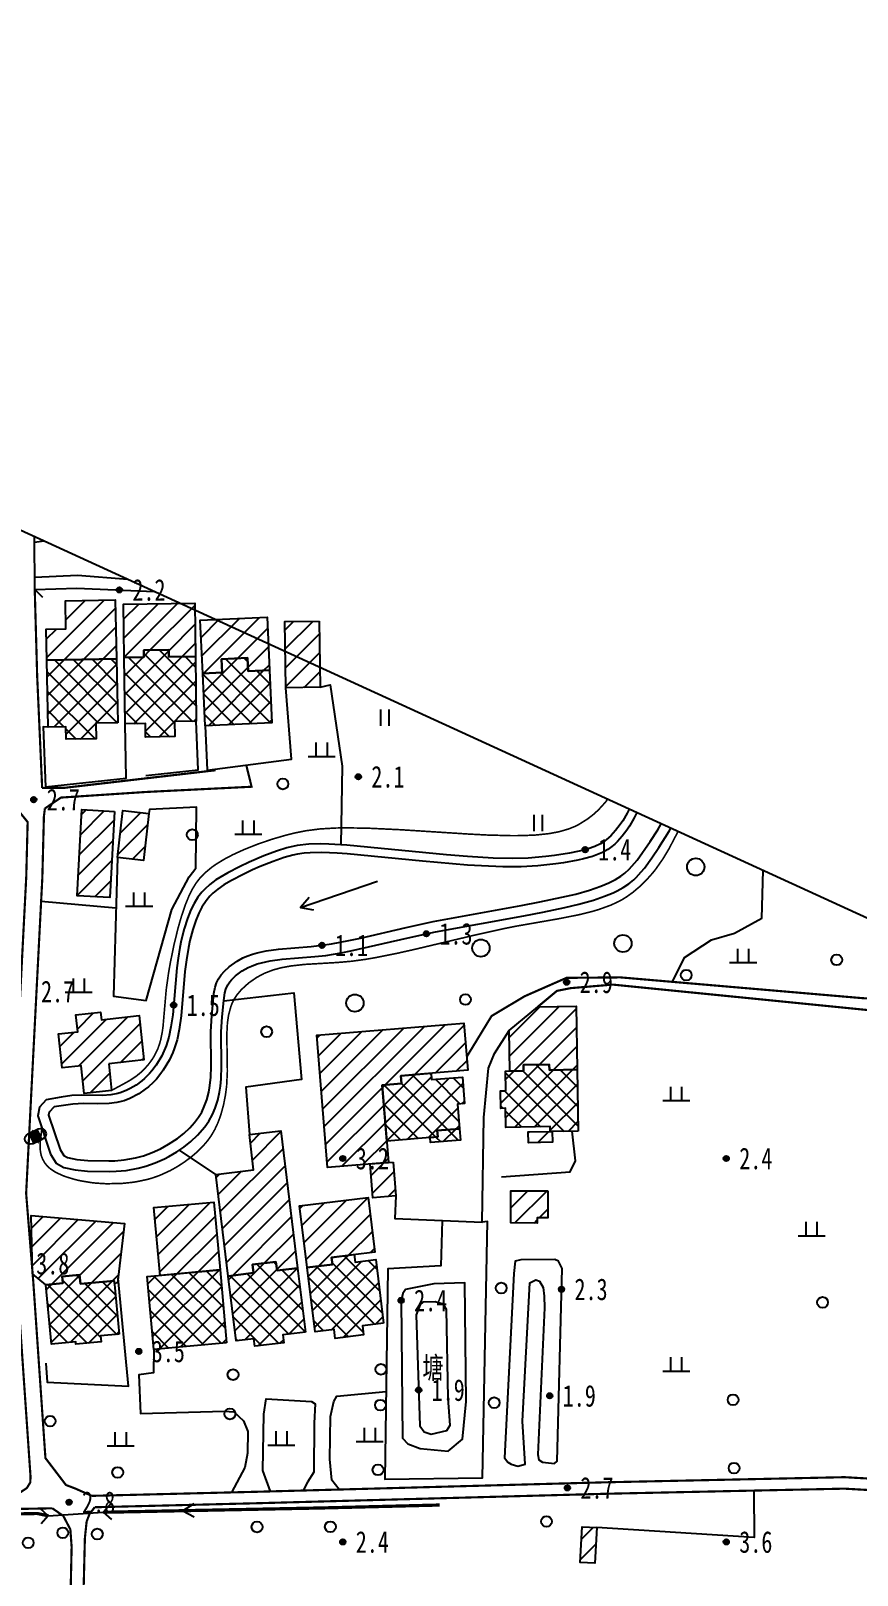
# Model space of a CAD drawing. Header units: metres. Extents: x 494039 to 619385, y 3351420 to 3402703.
# Drawn here: x 588581.6 to 588734.3, y 3393627.9 to 3393913.2 of the extents above; entities that cross this region are included whole.
import ezdxf
from ezdxf.enums import TextEntityAlignment as Align

# ---------------------------------------------------------------- set-up
doc = ezdxf.new("R2010")
doc.units = ezdxf.units.M
for name, pattern in [('2180', [0]), ('2450', [0]), ('8521', [0]), ('8522', [0]), ('9610', [0])]:
    doc.linetypes.add(name, pattern=pattern)
for name, color, linetype in [('210100', 130, 'Continuous'), ('220200', 130, 'Continuous'), ('220900', 130, '2180'), ('230102', 141, 'Continuous'), ('261301', 141, 'Continuous'), ('310300', 8, 'Continuous'), ('310500', 8, 'Continuous'), ('380202', 8, '2450'), ('420500', 8, 'Continuous'), ('450502', 8, 'Continuous'), ('510301', 8, 'Continuous'), ('510402', 8, 'Continuous'), ('720100', 8, 'Continuous'), ('760201', 8, '8521'), ('760202', 8, '8522'), ('810100', 8, '9610'), ('810302', 8, 'Continuous'), ('810501', 8, 'Continuous'), ('810502', 8, 'Continuous'), ('810600', 8, 'Continuous'), ('范围线', 8, 'Continuous')]:
    doc.layers.add(name, color=color, linetype=linetype)
doc.layers.add('710101', color=8, linetype='Continuous', lineweight=0)
pattern_1 = [(45, (0, 0), (-1.767766953, 1.767766953), []), (135, (0, 0), (-1.767766953, -1.767766953), [])]
pattern_2 = [(45, (0, 0), (-1.767766953, 1.767766953), [])]

# ---------------------------------------------------------------- blocks, each defined once
blk = doc.blocks.new('gc170')
at = {"linetype": 'Continuous'}
blk.add_circle((0, 0), 0.5, dxfattribs=at)
blk = doc.blocks.new('gu')
at = {"flags": 128}
for points in [[(3.75, 0), (-3.75, 0)], [(2.71, -0.6), (3.75, 0), (3.75, 0), (2.71, 0.6)]]:
    blk.add_lwpolyline(points, dxfattribs=at)
blk = doc.blocks.new('p_point')
for radius in [0.25, 0.2, 0.15, 0.1, 0.05]:
    blk.add_circle((0, 0), radius)
blk.add_point((0, 0))
blk = doc.blocks.new('vm')
at = {"linetype": 'Continuous'}
for p, q in [((1.25, 0), (-1.25, 0)), ((-0.5, 0), (-0.5, 1.3)), ((0.5, 1.3), (0.5, 0))]:
    blk.add_line(p, q, dxfattribs=at)
blk = doc.blocks.new('v1')
blk.add_circle((0, 0), 0.8)
blk = doc.blocks.new('ve')
at = {"color": 0, "linetype": 'Continuous'}
for p, q in [((-0.4, 1.5), (-0.4, 0)), ((0.4, 0), (0.4, 1.5))]:
    blk.add_line(p, q, dxfattribs=at)
blk = doc.blocks.new('1-3&1-4')
at = {"layer": '310300', "linetype": 'Continuous'}
h = blk.add_hatch(dxfattribs=at)
h.set_pattern_fill('ANSI31', color=8, scale=20, style=0)
h.set_pattern_definition(pattern_2)
h.paths.add_polyline_path([(588584.5432, 3393796.9553), (588584.4312, 3393802.6423), (588588.1007, 3393802.7145), (588587.9983, 3393807.9166), (588597.219, 3393808.0983), (588597.4335, 3393797.2092)])
h = blk.add_hatch(dxfattribs=at)
h.set_pattern_fill('ANSI31', color=8, scale=20, style=0)
h.set_pattern_definition(pattern_2)
h.paths.add_polyline_path([(588602.4883, 3393798.8069), (588602.5064, 3393797.4673), (588598.8499, 3393797.4179), (588598.7167, 3393807.2746), (588611.887, 3393807.4525), (588612.0199, 3393797.6164), (588607.1059, 3393797.55), (588607.0881, 3393798.8691)])
h = blk.add_hatch(dxfattribs=at)
h.set_pattern_fill('ANSI31', color=8, scale=20, style=0)
h.set_pattern_definition(pattern_2)
h.paths.add_polyline_path([(588616.8368, 3393797.1549), (588616.9523, 3393794.6399), (588613.3735, 3393794.4756), (588612.9205, 3393804.3382), (588625.2562, 3393804.9048), (588625.7082, 3393795.0638), (588621.7896, 3393794.8838), (588621.6751, 3393797.3771)])
h = blk.add_hatch(dxfattribs=at)
h.set_pattern_fill('ANSI31', color=8, scale=20, style=0)
h.set_pattern_definition(pattern_2)
h.paths.add_polyline_path([(588634.8665, 3393804.1692), (588635.0816, 3393791.9699), (588628.7522, 3393791.8583), (588628.537, 3393804.0576)])
h = blk.add_hatch(dxfattribs=at)
h.set_pattern_fill('ANSI31', color=8, scale=20, style=0)
h.set_pattern_definition(pattern_2)
h.paths.add_polyline_path([(588597.0919, 3393768.9899), (588596.2166, 3393753.065), (588590.1511, 3393753.3984), (588591.0265, 3393769.3233)])
h = blk.add_hatch(dxfattribs=at)
h.set_pattern_fill('ANSI31', color=8, scale=20, style=0)
h.set_pattern_definition(pattern_2)
h.paths.add_polyline_path([(588597.598, 3393760.5055), (588598.5903, 3393769.1342), (588603.4204, 3393768.5787), (588602.4281, 3393759.9501)])
h = blk.add_hatch(dxfattribs=at)
h.set_pattern_fill('ANSI31', color=8, scale=20, style=0)
h.set_pattern_definition(pattern_2)
h.paths.add_polyline_path([(588595.9977, 3393722.3728), (588596.5303, 3393717.4416), (588591.4855, 3393716.8967), (588590.9381, 3393721.9649), (588587.4201, 3393721.5849), (588586.7386, 3393727.8949), (588590.268, 3393728.2761), (588589.9287, 3393731.4174), (588594.4895, 3393731.91), (588594.6413, 3393730.5039), (588601.6147, 3393731.257), (588602.4984, 3393723.0749)])
h = blk.add_hatch(dxfattribs=at)
h.set_pattern_fill('ANSI31', color=8, scale=20, style=0)
h.set_pattern_definition(pattern_2)
h.paths.add_polyline_path([(588677.433, 3393721.1901), (588677.4148, 3393722.2588), (588672.6516, 3393722.1779), (588672.6706, 3393721.0569), (588670.0953, 3393721.0131), (588669.9682, 3393728.4953), (588675.2832, 3393732.888), (588682.3479, 3393733.008), (588682.5472, 3393721.277)])
h = blk.add_hatch(dxfattribs=at)
h.set_pattern_fill('ANSI31', color=8, scale=20, style=0)
h.set_pattern_definition(pattern_2)
h.paths.add_polyline_path([(588647.6959, 3393704.1292), (588636.4531, 3393703.2009), (588634.4357, 3393727.6335), (588661.6335, 3393729.8791), (588662.353, 3393721.1649), (588650.0076, 3393720.1455), (588650.1252, 3393718.7211), (588646.5157, 3393718.4231)])
h = blk.add_hatch(dxfattribs=at)
h.set_pattern_fill('ANSI31', color=8, scale=20, style=0)
h.set_pattern_definition(pattern_2)
h.paths.add_polyline_path([(588622.5742, 3393685.2553), (588622.7616, 3393683.7158), (588618.0696, 3393683.1446), (588615.7868, 3393701.8993), (588622.7815, 3393702.7508), (588621.9872, 3393709.2757), (588627.8051, 3393709.9839), (588630.8923, 3393684.6215), (588627.1027, 3393684.1602), (588626.9052, 3393685.7825)])
h = blk.add_hatch(dxfattribs=at)
h.set_pattern_fill('ANSI31', color=8, scale=20, style=0)
h.set_pattern_definition(pattern_2)
h.paths.add_polyline_path([(588677.9663, 3393709.8405), (588677.9999, 3393707.8614), (588673.5434, 3393707.7857), (588673.5098, 3393709.7648)])
h = blk.add_hatch(dxfattribs=at)
h.set_pattern_fill('ANSI31', color=8, scale=20, style=0)
h.set_pattern_definition(pattern_2)
h.paths.add_polyline_path([(588648.534, 3393704.1984), (588649.0508, 3393697.9401), (588644.8303, 3393697.5916), (588644.3136, 3393703.8499)])
h = blk.add_hatch(dxfattribs=at)
h.set_pattern_fill('ANSI31', color=8, scale=20, style=0)
h.set_pattern_definition(pattern_2)
h.paths.add_polyline_path([(588637.1756, 3393686.5813), (588637.3372, 3393685.2671), (588632.6746, 3393684.6938), (588631.2702, 3393696.1144), (588643.9404, 3393697.6725), (588645.1832, 3393687.566)])
h = blk.add_hatch(dxfattribs=at)
h.set_pattern_fill('ANSI31', color=8, scale=20, style=0)
h.set_pattern_definition(pattern_2)
h.paths.add_polyline_path([(588677.142, 3393698.8806), (588677.122, 3393693.8934), (588675.1838, 3393693.9012), (588675.1799, 3393692.9399), (588670.3035, 3393692.9596), (588670.3275, 3393698.908)])
h = blk.add_hatch(dxfattribs=at)
h.set_pattern_fill('ANSI31', color=8, scale=20, style=0)
h.set_pattern_definition(pattern_2)
h.paths.add_polyline_path([(588605.4918, 3393683.2463), (588604.3427, 3393695.7799), (588615.4173, 3393696.7952), (588616.5663, 3393684.2616)])
h = blk.add_hatch(dxfattribs=at)
h.set_pattern_fill('ANSI31', color=8, scale=20, style=0)
h.set_pattern_definition(pattern_2)
h.paths.add_polyline_path([(588584.4049, 3393681.5139), (588581.9348, 3393683.5346), (588581.6695, 3393694.3334), (588598.9229, 3393692.8381), (588597.6425, 3393681.8794), (588597.0448, 3393681.7616), (588596.9971, 3393682.2638), (588590.7671, 3393681.6724), (588590.6046, 3393683.385), (588587.3879, 3393683.0797), (588587.5086, 3393681.8085)])
h = blk.add_hatch(dxfattribs=at)
h.set_pattern_fill('ANSI31', color=8, scale=20, style=0)
h.set_pattern_definition(pattern_2)
h.paths.add_polyline_path([(588686.2041, 3393636.6573), (588685.8359, 3393630.068), (588683.1164, 3393630.22), (588683.4846, 3393636.8092)])
at = {"layer": '310500', "linetype": 'Continuous'}
h = blk.add_hatch(dxfattribs=at)
h.set_pattern_fill('ANSI37', color=8, scale=20, style=0)
h.set_pattern_definition(pattern_1)
h.paths.add_polyline_path([(588597.6664, 3393785.3845), (588593.6431, 3393785.3052), (588593.6998, 3393782.4254), (588588.1342, 3393782.3157), (588588.0884, 3393784.6418), (588584.7871, 3393784.5767), (588584.5432, 3393796.9553), (588597.4335, 3393797.2092)])
h = blk.add_hatch(dxfattribs=at)
h.set_pattern_fill('ANSI37', color=8, scale=20, style=0)
h.set_pattern_definition(pattern_1)
h.paths.add_polyline_path([(588602.5064, 3393797.4673), (588602.4883, 3393798.8069), (588607.0881, 3393798.8691), (588607.1059, 3393797.55), (588612.0199, 3393797.6164), (588612.1817, 3393785.6419), (588608.1818, 3393785.5879), (588608.2193, 3393782.8124), (588602.8285, 3393782.7396), (588602.7949, 3393785.2267), (588599.0153, 3393785.1756), (588598.8499, 3393797.4179)])
h = blk.add_hatch(dxfattribs=at)
h.set_pattern_fill('ANSI37', color=8, scale=20, style=0)
h.set_pattern_definition(pattern_1)
h.paths.add_polyline_path([(588613.8177, 3393784.8049), (588613.3735, 3393794.4756), (588616.9523, 3393794.6399), (588616.8368, 3393797.1549), (588621.6751, 3393797.3771), (588621.7896, 3393794.8838), (588625.7082, 3393795.0638), (588626.1534, 3393785.3715)])
h = blk.add_hatch(dxfattribs=at)
h.set_pattern_fill('ANSI37', color=8, scale=20, style=0)
h.set_pattern_definition(pattern_1)
h.paths.add_polyline_path([(588656.7049, 3393710.0172), (588656.8008, 3393708.856), (588647.3699, 3393708.0774), (588646.5157, 3393718.4231), (588650.1252, 3393718.7211), (588650.0076, 3393720.1455), (588655.5603, 3393720.604), (588655.6564, 3393719.4402), (588661.3537, 3393719.9106), (588661.7596, 3393714.9954), (588660.4238, 3393714.8852), (588660.7978, 3393710.3552)])
h = blk.add_hatch(dxfattribs=at)
h.set_pattern_fill('ANSI37', color=8, scale=20, style=0)
h.set_pattern_definition(pattern_1)
h.paths.add_polyline_path([(588682.7401, 3393709.9216), (588677.5771, 3393709.8339), (588677.5617, 3393710.7449), (588669.394, 3393710.6061), (588669.3339, 3393714.1443), (588668.4662, 3393714.1296), (588668.4115, 3393717.3459), (588669.3848, 3393717.3624), (588669.3229, 3393721), (588672.6706, 3393721.0569), (588672.6516, 3393722.1779), (588677.4148, 3393722.2588), (588677.433, 3393721.1901), (588682.5472, 3393721.277)])
h = blk.add_hatch(dxfattribs=at)
h.set_pattern_fill('ANSI37', color=8, scale=20, style=0)
h.set_pattern_definition(pattern_1)
h.paths.add_polyline_path([(588660.7978, 3393710.3552), (588660.9724, 3393708.2411), (588655.4716, 3393707.7869), (588655.3929, 3393708.7398), (588656.8008, 3393708.856), (588656.7049, 3393710.0172)])
h = blk.add_hatch(dxfattribs=at)
h.set_pattern_fill('ANSI37', color=8, scale=20, style=0)
h.set_pattern_definition(pattern_1)
h.paths.add_polyline_path([(588646.797, 3393674.4426), (588642.895, 3393673.9628), (588643.1026, 3393672.2741), (588637.8573, 3393671.6291), (588637.6569, 3393673.2585), (588634.134, 3393672.8253), (588632.6746, 3393684.6938), (588637.3372, 3393685.2671), (588637.1756, 3393686.5813), (588641.3815, 3393687.0985), (588641.5493, 3393685.734), (588645.351, 3393686.2015)])
h = blk.add_hatch(dxfattribs=at)
h.set_pattern_fill('ANSI37', color=8, scale=20, style=0)
h.set_pattern_definition(pattern_1)
h.paths.add_polyline_path([(588597.9338, 3393672.3959), (588594.4985, 3393672.0698), (588594.6027, 3393670.9718), (588589.9538, 3393670.5304), (588589.9084, 3393671.0079), (588585.4424, 3393670.5839), (588584.4049, 3393681.5139), (588587.5086, 3393681.8085), (588587.3879, 3393683.0797), (588590.6046, 3393683.385), (588590.7671, 3393681.6724), (588596.9971, 3393682.2638)])
h = blk.add_hatch(dxfattribs=at)
h.set_pattern_fill('ANSI37', color=8, scale=20, style=0)
h.set_pattern_definition(pattern_1)
h.paths.add_polyline_path([(588617.7977, 3393670.8303), (588604.3301, 3393669.5956), (588603.0987, 3393683.0269), (588616.5663, 3393684.2616)])
h = blk.add_hatch(dxfattribs=at)
h.set_pattern_fill('ANSI37', color=8, scale=20, style=0)
h.set_pattern_definition(pattern_1)
h.paths.add_polyline_path([(588632.3357, 3393672.7633), (588628.1712, 3393672.2564), (588628.3468, 3393670.8138), (588623.0163, 3393670.165), (588622.8475, 3393671.5519), (588619.5299, 3393671.1481), (588618.0696, 3393683.1446), (588622.7616, 3393683.7158), (588622.5742, 3393685.2553), (588626.9052, 3393685.7825), (588627.1027, 3393684.1602), (588630.8923, 3393684.6215)])
at = {"layer": '210100', "color": 141, "linetype": 'Continuous', "flags": 128}
for points, elevation in [([(588582.3072, 3393818.757), (588583.9879, 3393818.9725)], 1.2669), ([(588599.5178, 3393811.8602), (588590.2467, 3393812.5686), (588582.3297, 3393812.2382)], 1.2669), ([(588693.5857, 3393768.7793), (588693.1012, 3393767.7823), (588692.215, 3393766.2815), (588691.7309, 3393765.5568), (588690.8988, 3393764.4481), (588689.9902, 3393763.4229), (588689.5038, 3393762.9508), (588688.728, 3393762.3057), (588688.2221, 3393761.9547), (588687.23, 3393761.4024), (588685.4089, 3393760.6815), (588683.7209, 3393760.2074), (588682.6839, 3393759.972), (588680.0605, 3393759.4975), (588678.6289, 3393759.2939), (588675.2874, 3393758.9346), (588672.183, 3393758.7413), (588668.811, 3393758.7269), (588664.8895, 3393758.9095), (588662.274, 3393759.0922), (588653.9828, 3393759.8047), (588640.0609, 3393761.1692), (588638.2443, 3393761.2977), (588635.3517, 3393761.4045), (588633.2015, 3393761.354), (588632.1358, 3393761.2651), (588630.8711, 3393761.0826), (588630.0447, 3393760.9105), (588628.4074, 3393760.4646), (588626.3832, 3393759.7666), (588623.9792, 3393758.7902), (588622.5878, 3393758.1714), (588620.8702, 3393757.3632), (588618.7008, 3393756.2533), (588617.2702, 3393755.4095), (588616.164, 3393754.6429), (588615.2497, 3393753.8824), (588614.6889, 3393753.3249), (588613.9985, 3393752.4949), (588613.211, 3393751.2955), (588612.6331, 3393750.1716), (588612.072, 3393748.8078), (588611.5447, 3393747.1985), (588611.014, 3393745.1355), (588610.7503, 3393743.8794), (588610.3598, 3393741.5559), (588610.0975, 3393739.3858), (588609.3727, 3393731.2429), (588609.017, 3393728.68), (588608.6227, 3393726.7918), (588608.1135, 3393725.1149), (588607.8471, 3393724.4335), (588607.2227, 3393723.1009), (588606.0827, 3393721.1934), (588605.6509, 3393720.5882), (588604.8059, 3393719.5487), (588604.1932, 3393718.9012), (588603.3308, 3393718.1165), (588602.7602, 3393717.6608), (588601.559, 3393716.8336), (588599.9014, 3393715.9492), (588598.8376, 3393715.5354), (588598.2948, 3393715.3734), (588597.4788, 3393715.1945), (588596.0961, 3393715.0307), (588593.9821, 3393714.9798), (588591.3149, 3393715.0076), (588589.3717, 3393714.9209), (588585.901, 3393714.3859)], 1.2), ([(588585.901, 3393714.3859), (588584.9934, 3393713.4015), (588584.8873, 3393712.8808), (588587.0086, 3393706.5056), (588587.6946, 3393705.4385), (588588.401, 3393705.0497), (588590.1203, 3393704.6653), (588592.148, 3393704.4829), (588596.0035, 3393704.4202), (588597.1203, 3393704.4528), (588598.8612, 3393704.5949), (588600.9394, 3393704.9616), (588602.4084, 3393705.3665), (588603.213, 3393705.6427), (588604.0086, 3393705.9515), (588605.5686, 3393706.6589), (588607.0769, 3393707.4827), (588608.6901, 3393708.5575), (588609.8679, 3393709.5013), (588610.965, 3393710.5297), (588611.867, 3393711.526), (588612.5839, 3393712.4712), (588613.1833, 3393713.4463), (588613.6623, 3393714.4499), (588614.1191, 3393715.7128), (588614.488, 3393717.1289), (588614.6368, 3393717.9038), (588614.8622, 3393719.8282), (588614.9329, 3393721.9305), (588614.867, 3393728.3472), (588615.038, 3393731.2223), (588615.4445, 3393735.3776), (588615.6623, 3393736.5467), (588615.9076, 3393737.2947), (588616.2945, 3393738.066), (588616.7882, 3393738.787), (588617.3696, 3393739.4598), (588618.2531, 3393740.2827), (588619.7457, 3393741.3505), (588620.8137, 3393741.938), (588621.4931, 3393742.2446), (588622.5838, 3393742.6403), (588623.4131, 3393742.8779), (588625.0938, 3393743.2368), (588627.3664, 3393743.5492), (588633.3949, 3393744.0426), (588635.3962, 3393744.2535), (588637.1866, 3393744.5186), (588640.3847, 3393745.1288), (588642.5063, 3393745.5921), (588650.9662, 3393747.5685), (588655.9719, 3393748.6297), (588672.1996, 3393751.6116), (588675.6831, 3393752.274), (588679.7537, 3393753.1203), (588682.2822, 3393753.7237), (588684.829, 3393754.4385), (588686.9381, 3393755.1577), (588688.4163, 3393755.7733), (588689.65, 3393756.399), (588690.6464, 3393757.0199), (588691.3579, 3393757.5595), (588692.1899, 3393758.33), (588693.6167, 3393759.9895), (588696.0502, 3393763.4191), (588697.4397, 3393765.5801), (588698.086, 3393766.7183)], 1.2)]:
    blk.add_lwpolyline(points, dxfattribs=dict(at, elevation=elevation))
at = {"layer": '220200', "color": 141, "linetype": 'Continuous', "const_width": 0.6, "flags": 128}
for points in [[(588594.989, 3393639.4895), (588635.4735, 3393640.2916), (588657.1561, 3393640.8301)], [(588561.5988, 3393638.7675), (588582.7604, 3393639.2692), (588584.8451, 3393638.8488)]]:
    blk.add_lwpolyline(points, dxfattribs=at)
at = {"layer": '220900', "color": 141, "linetype": 'Continuous'}
for p, q in [((588594.989, 3393639.4895), (588596.3113, 3393640.99)), ((588584.8451, 3393638.8488), (588583.3446, 3393640.1711)), ((588584.8451, 3393638.8488), (588583.5228, 3393637.3483)), ((588594.989, 3393639.4895), (588596.4895, 3393638.1672))]:
    blk.add_line(p, q, dxfattribs=at)
at = {"layer": '220900', "color": 141, "linetype": '2180', "elevation": 3.0192, "flags": 128}
blk.add_lwpolyline([(588584.8451, 3393638.8488), (588594.989, 3393639.4895)], dxfattribs=at)
at = {"layer": '230102', "color": 141, "linetype": 'Continuous', "flags": 128}
blk.add_lwpolyline([(588658.7478, 3393660.5771), (588658.3978, 3393676.9648), (588657.7807, 3393677.9625), (588656.3095, 3393678.3775), (588654.0392, 3393678.2991), (588653.5293, 3393677.8739), (588652.8375, 3393675.9576), (588653.4835, 3393655.4541), (588654.2792, 3393654.346), (588655.606, 3393653.8968), (588658.4967, 3393654.5789), (588659.1041, 3393655.5606)], close=True, dxfattribs=at)
at = {"layer": '310300', "color": 8, "linetype": 'Continuous', "flags": 128}
for points, elevation in [([(588584.5432, 3393796.9553), (588584.4312, 3393802.6423), (588588.1007, 3393802.7145), (588587.9983, 3393807.9166), (588597.219, 3393808.0983), (588597.4335, 3393797.2092)], 5.456), ([(588602.4883, 3393798.8069), (588602.5064, 3393797.4673), (588598.8499, 3393797.4179), (588598.7167, 3393807.2746), (588611.887, 3393807.4525), (588612.0199, 3393797.6164), (588607.1059, 3393797.55), (588607.0881, 3393798.8691)], 5.7238), ([(588616.8368, 3393797.1549), (588616.9523, 3393794.6399), (588613.3735, 3393794.4756), (588612.9205, 3393804.3382), (588625.2562, 3393804.9048), (588625.7082, 3393795.0638), (588621.7896, 3393794.8838), (588621.6751, 3393797.3771)], 5.4114), ([(588634.8665, 3393804.1692), (588635.0816, 3393791.9699), (588628.7522, 3393791.8583), (588628.537, 3393804.0576)], 5.4114), ([(588597.0919, 3393768.9899), (588596.2166, 3393753.065), (588590.1511, 3393753.3984), (588591.0265, 3393769.3233)], 5.3464), ([(588597.598, 3393760.5055), (588598.5903, 3393769.1342), (588603.4204, 3393768.5787), (588602.4281, 3393759.9501)], 3.95), ([(588595.9977, 3393722.3728), (588596.5303, 3393717.4416), (588591.4855, 3393716.8967), (588590.9381, 3393721.9649), (588587.4201, 3393721.5849), (588586.7386, 3393727.8949), (588590.268, 3393728.2761), (588589.9287, 3393731.4174), (588594.4895, 3393731.91), (588594.6413, 3393730.5039), (588601.6147, 3393731.257), (588602.4984, 3393723.0749)], 5.6683), ([(588677.433, 3393721.1901), (588677.4148, 3393722.2588), (588672.6516, 3393722.1779), (588672.6706, 3393721.0569), (588670.0953, 3393721.0131), (588669.9682, 3393728.4953), (588675.2832, 3393732.888), (588682.3479, 3393733.008), (588682.5472, 3393721.277)], 7.7886), ([(588647.6959, 3393704.1292), (588636.4531, 3393703.2009), (588634.4357, 3393727.6335), (588661.6335, 3393729.8791), (588662.353, 3393721.1649), (588650.0076, 3393720.1455), (588650.1252, 3393718.7211), (588646.5157, 3393718.4231)], 7.6701), ([(588622.5742, 3393685.2553), (588622.7616, 3393683.7158), (588618.0696, 3393683.1446), (588615.7868, 3393701.8993), (588622.7815, 3393702.7508), (588621.9872, 3393709.2757), (588627.8051, 3393709.9839), (588630.8923, 3393684.6215), (588627.1027, 3393684.1602), (588626.9052, 3393685.7825)], 6.532), ([(588677.9663, 3393709.8405), (588677.9999, 3393707.8614), (588673.5434, 3393707.7857), (588673.5098, 3393709.7648)], 7.7886), ([(588648.534, 3393704.1984), (588649.0508, 3393697.9401), (588644.8303, 3393697.5916), (588644.3136, 3393703.8499)], 5.9141), ([(588637.1756, 3393686.5813), (588637.3372, 3393685.2671), (588632.6746, 3393684.6938), (588631.2702, 3393696.1144), (588643.9404, 3393697.6725), (588645.1832, 3393687.566)], 6.532), ([(588677.142, 3393698.8806), (588677.122, 3393693.8934), (588675.1838, 3393693.9012), (588675.1799, 3393692.9399), (588670.3035, 3393692.9596), (588670.3275, 3393698.908)], 4.5752), ([(588605.4918, 3393683.2463), (588604.3427, 3393695.7799), (588615.4173, 3393696.7952), (588616.5663, 3393684.2616)], 6.3177)]:
    blk.add_lwpolyline(points, close=True, dxfattribs=dict(at, elevation=elevation))
for points in [[(588584.4049, 3393681.5139), (588581.9348, 3393683.5346), (588581.6695, 3393694.3334), (588598.9229, 3393692.8381), (588597.6425, 3393681.8794), (588597.0448, 3393681.7616), (588596.9971, 3393682.2638), (588590.7671, 3393681.6724), (588590.6046, 3393683.385), (588587.3879, 3393683.0797), (588587.5086, 3393681.8085)], [(588686.2041, 3393636.6573), (588685.8359, 3393630.068), (588683.1164, 3393630.22), (588683.4846, 3393636.8092)]]:
    blk.add_lwpolyline(points, close=True, dxfattribs=at)
at = {"layer": '310500', "color": 8, "linetype": 'Continuous', "flags": 128}
for points, elevation in [([(588597.6664, 3393785.3845), (588593.6431, 3393785.3052), (588593.6998, 3393782.4254), (588588.1342, 3393782.3157), (588588.0884, 3393784.6418), (588584.7871, 3393784.5767), (588584.5432, 3393796.9553), (588597.4335, 3393797.2092)], 9.4715), ([(588602.5064, 3393797.4673), (588602.4883, 3393798.8069), (588607.0881, 3393798.8691), (588607.1059, 3393797.55), (588612.0199, 3393797.6164), (588612.1817, 3393785.6419), (588608.1818, 3393785.5879), (588608.2193, 3393782.8124), (588602.8285, 3393782.7396), (588602.7949, 3393785.2267), (588599.0153, 3393785.1756), (588598.8499, 3393797.4179)], 9.7775), ([(588613.8177, 3393784.8049), (588613.3735, 3393794.4756), (588616.9523, 3393794.6399), (588616.8368, 3393797.1549), (588621.6751, 3393797.3771), (588621.7896, 3393794.8838), (588625.7082, 3393795.0638), (588626.1534, 3393785.3715)], 10.8487), ([(588656.7049, 3393710.0172), (588656.8008, 3393708.856), (588647.3699, 3393708.0774), (588646.5157, 3393718.4231), (588650.1252, 3393718.7211), (588650.0076, 3393720.1455), (588655.5603, 3393720.604), (588655.6564, 3393719.4402), (588661.3537, 3393719.9106), (588661.7596, 3393714.9954), (588660.4238, 3393714.8852), (588660.7978, 3393710.3552)], 14.2284), ([(588660.7978, 3393710.3552), (588660.9724, 3393708.2411), (588655.4716, 3393707.7869), (588655.3929, 3393708.7398), (588656.8008, 3393708.856), (588656.7049, 3393710.0172)], 11.2894), ([(588646.797, 3393674.4426), (588642.895, 3393673.9628), (588643.1026, 3393672.2741), (588637.8573, 3393671.6291), (588637.6569, 3393673.2585), (588634.134, 3393672.8253), (588632.6746, 3393684.6938), (588637.3372, 3393685.2671), (588637.1756, 3393686.5813), (588641.3815, 3393687.0985), (588641.5493, 3393685.734), (588645.351, 3393686.2015)], 13.3452), ([(588597.9338, 3393672.3959), (588594.4985, 3393672.0698), (588594.6027, 3393670.9718), (588589.9538, 3393670.5304), (588589.9084, 3393671.0079), (588585.4424, 3393670.5839), (588584.4049, 3393681.5139), (588587.5086, 3393681.8085), (588587.3879, 3393683.0797), (588590.6046, 3393683.385), (588590.7671, 3393681.6724), (588596.9971, 3393682.2638)], 12.5442), ([(588617.7977, 3393670.8303), (588604.3301, 3393669.5956), (588603.0987, 3393683.0269), (588616.5663, 3393684.2616)], 11.1455), ([(588632.3357, 3393672.7633), (588628.1712, 3393672.2564), (588628.3468, 3393670.8138), (588623.0163, 3393670.165), (588622.8475, 3393671.5519), (588619.5299, 3393671.1481), (588618.0696, 3393683.1446), (588622.7616, 3393683.7158), (588622.5742, 3393685.2553), (588626.9052, 3393685.7825), (588627.1027, 3393684.1602), (588630.8923, 3393684.6215)], 13.3452)]:
    blk.add_lwpolyline(points, close=True, dxfattribs=dict(at, elevation=elevation))
blk.add_lwpolyline([(588682.7401, 3393709.9216), (588677.5771, 3393709.8339), (588677.5617, 3393710.7449), (588669.394, 3393710.6061), (588669.3339, 3393714.1443), (588668.4662, 3393714.1296), (588668.4115, 3393717.3459), (588669.3848, 3393717.3624), (588669.3229, 3393721), (588672.6706, 3393721.0569), (588672.6516, 3393722.1779), (588677.4148, 3393722.2588), (588677.433, 3393721.1901), (588682.5472, 3393721.277)], close=True, dxfattribs=at)
at = {"layer": '380202', "color": 8, "linetype": '2450', "flags": 128}
for points in [[(588613.8177, 3393784.8049), (588614.208, 3393776.6326), (588629.7482, 3393778.6382), (588628.7522, 3393791.8583)], [(588584.7871, 3393784.5767), (588583.889, 3393784.6016), (588584.2982, 3393773.5097), (588599.2295, 3393775.1331), (588599.0153, 3393785.1756)], [(588602.858, 3393775.6199), (588612.518, 3393776.6902), (588612.1817, 3393785.6419)], [(588597.598, 3393760.5055), (588596.8614, 3393734.8457), (588602.9126, 3393734.0667), (588607.6455, 3393750.882), (588610.8857, 3393756.9162), (588612.1121, 3393758.5), (588612.1956, 3393769.7937), (588603.537, 3393769.3476), (588603.4204, 3393768.5787)], [(588649.0508, 3393697.9401), (588648.8604, 3393693.7736), (588665.0105, 3393693.1033), (588665.3031, 3393712.4579), (588666.1789, 3393721.5248), (588667.2727, 3393724.2491), (588669.9682, 3393728.4953)], [(588584.4155, 3393667.062), (588584.6084, 3393663.5483), (588599.6827, 3393662.8125), (588597.7442, 3393682.7501)], [(588604.3301, 3393669.5956), (588604.3037, 3393665.2647), (588601.5609, 3393664.8943), (588601.884, 3393657.7629), (588617.3949, 3393658.1828)]]:
    blk.add_lwpolyline(points, dxfattribs=at)
for points, elevation in [([(588668.5782, 3393701.4752), (588681.2621, 3393702.3676), (588682.2392, 3393704.4253), (588681.6515, 3393709.9031)], 4.9031), ([(588657.643, 3393693.4091), (588657.3792, 3393685.0433), (588647.5494, 3393684.4593), (588647.0328, 3393645.6002), (588665.0836, 3393645.8386), (588665.9713, 3393693.192), (588665.0105, 3393693.1033)], 4.8495)]:
    blk.add_lwpolyline(points, dxfattribs=dict(at, elevation=elevation))
at = {"layer": '420500', "color": 8, "linetype": 'Continuous', "const_width": 0.4, "flags": 128}
for points in [[(588583.7074, 3393773.3228), (588582.7871, 3393793.961), (588582.3375, 3393809.9912)], [(588621.419, 3393777.5632), (588622.4026, 3393773.5533), (588602.8035, 3393772.5816), (588587.1788, 3393771.5511), (588584.2118, 3393769.5356)], [(588584.6748, 3393773.3273), (588587.9346, 3393773.3653), (588615.578, 3393776.5802), (588615.578, 3393776.8094)], [(588578.1864, 3393642.2085), (588580.8683, 3393643.9577), (588581.5305, 3393645.0282), (588581.5469, 3393646.251), (588579.0892, 3393681.9803), (588577.7651, 3393698.3641), (588580.7645, 3393756.8378), (588581.0268, 3393767.0301), (588579.6281, 3393768.7563), (588576.2497, 3393770.4719), (588572.141, 3393771.4057), (588550.7373, 3393771.6964)], [(588584.6748, 3393773.3273), (588583.7074, 3393773.3228)], [(588592.8666, 3393642.5244), (588589.9016, 3393643.8486), (588588.1038, 3393644.5327), (588584.3114, 3393649.5075), (588582.0574, 3393682.2034), (588580.7478, 3393698.4079), (588583.7391, 3393756.7232), (588584.0306, 3393768.051), (588584.2118, 3393769.5356)], [(588662.1481, 3393723.6464), (588666.7452, 3393731.1924), (588672.8549, 3393734.8418), (588680.5893, 3393738.2423), (588690.5632, 3393738.3256), (588735.4122, 3393734.4759), (588743.1438, 3393734.27)], [(588741.8931, 3393647.0121), (588739.0582, 3393645.5725), (588731.9499, 3393645.9757), (588687.9195, 3393645.0321), (588623.4719, 3393643.2824), (588592.8666, 3393642.5244)], [(588593.4131, 3393640.419), (588623.5268, 3393641.1649), (588687.9709, 3393642.9145), (588731.9125, 3393643.8562), (588738.6465, 3393643.4742), (588741.8213, 3393642.3839)], [(588485.6815, 3393629.7309), (588486.6583, 3393635.6093), (588487.0013, 3393636.6795), (588487.8345, 3393637.8554), (588524.2026, 3393639.0615), (588585.5879, 3393640.2252)], [(588585.5879, 3393640.2252), (588587.6075, 3393638.8278), (588588.9164, 3393636.3284), (588589.1512, 3393633.1184), (588588.2665, 3393593.2447), (588587.6453, 3393545.7479), (588587.2494, 3393543.2341), (588586.3483, 3393539.5818)], [(588592.8798, 3393539.7455), (588590.9409, 3393542.5361), (588590.069, 3393545.4001), (588590.0296, 3393571.3181), (588591.6016, 3393634.7045), (588591.9243, 3393637.7878), (588592.4554, 3393639.1574), (588593.4131, 3393640.419)]]:
    blk.add_lwpolyline(points, dxfattribs=at)
at = {"layer": '420500', "color": 8, "linetype": 'Continuous', "const_width": 0.4, "elevation": 3.5486, "flags": 128}
blk.add_lwpolyline([(588743.1057, 3393730.946), (588740.0452, 3393731.9127), (588689.1491, 3393736.9932), (588681.3424, 3393736.3386), (588678.8084, 3393735.8319), (588675.2832, 3393732.888)], dxfattribs=at)
at = {"layer": '450502', "color": 8, "linetype": 'Continuous'}
blk.add_line((588582.3375, 3393809.9912), (588583.7566, 3393808.5819), dxfattribs=at)
at = {"layer": '450502', "color": 8, "linetype": 'Continuous', "flags": 128}
blk.add_lwpolyline([(588582.3375, 3393809.9912), (588582.3038, 3393819.7438)], dxfattribs=at)
at = {"layer": '510402', "color": 8, "linetype": 'Continuous'}
for p, q in [((588582.0109, 3393710.0486), (588581.893, 3393709.9925)), ((588581.893, 3393709.9925), (588582.9253, 3393707.8259)), ((588583.0432, 3393707.882), (588582.0109, 3393710.0486)), ((588582.9253, 3393707.8259), (588583.0432, 3393707.882))]:
    blk.add_line(p, q, dxfattribs=at)
at = {"layer": '510402', "color": 8, "linetype": 'Continuous', "const_width": 2.4, "flags": 128}
blk.add_lwpolyline([(588583.3709, 3393709.3674), (588581.5653, 3393708.5071)], dxfattribs=at)
at = {"layer": '710101', "color": 8, "linetype": 'Continuous', "const_width": 0.3, "elevation": 2, "flags": 128}
for points in [[(588688.1802, 3393771.2549), (588687.7687, 3393770.6829), (588686.4593, 3393769.2491), (588685.4936, 3393768.3793), (588684.4682, 3393767.5876), (588682.8396, 3393766.5712), (588682.1342, 3393766.2189), (588680.983, 3393765.7525), (588679.2048, 3393765.238), (588677.3791, 3393764.8951), (588674.8914, 3393764.6311), (588672.3612, 3393764.5219), (588670.4443, 3393764.5106), (588665.932, 3393764.6337), (588662.6902, 3393764.7986), (588650.0365, 3393765.6038), (588643.7389, 3393765.9009), (588639.5623, 3393765.9578), (588637.8221, 3393765.9223), (588635.0336, 3393765.7539), (588632.488, 3393765.4291), (588630.2458, 3393764.9781), (588628.9011, 3393764.6456), (588626.2242, 3393763.8686), (588623.5815, 3393762.9642), (588620.9995, 3393761.9401), (588618.9206, 3393760.9866), (588617.3258, 3393760.1452), (588615.8136, 3393759.2174), (588615.0965, 3393758.7144), (588613.7605, 3393757.6126), (588612.8645, 3393756.6848), (588612.1459, 3393755.749), (588611.5086, 3393754.7167), (588610.8173, 3393753.3364), (588610.1642, 3393751.7387), (588609.4089, 3393749.492), (588608.8484, 3393747.5422), (588608.1076, 3393744.5471), (588607.3709, 3393740.9453), (588607.0591, 3393739.1354), (588606.6317, 3393736.0941), (588606.0425, 3393729.282), (588605.9153, 3393728.3418), (588605.6271, 3393726.8639), (588605.432, 3393726.1411), (588605.0582, 3393725.0827), (588604.3691, 3393723.7089), (588604.0396, 3393723.1848), (588603.2997, 3393722.1845), (588602.4644, 3393721.2591), (588602.0149, 3393720.8291), (588601.0712, 3393720.0551), (588600.0009, 3393719.3462), (588599.26, 3393718.9186), (588596.5303, 3393717.4416)], [(588583.6569, 3393710.4212), (588583.3566, 3393707.9499), (588583.3424, 3393706.6009), (588583.3875, 3393706.1361), (588583.5497, 3393705.3653), (588583.789, 3393704.756), (588584.18, 3393704.0574), (588584.6306, 3393703.4915), (588585.1876, 3393702.9868), (588585.9465, 3393702.4681), (588586.4225, 3393702.2028), (588587.5753, 3393701.6808), (588588.2489, 3393701.4323), (588589.8164, 3393700.9659), (588590.8033, 3393700.7367), (588592.7547, 3393700.4095), (588593.7204, 3393700.3037), (588595.6338, 3393700.1934), (588598.4623, 3393700.2571), (588600.3202, 3393700.4473), (588601.2401, 3393700.5889), (588603.0598, 3393700.9743), (588603.9582, 3393701.2238), (588605.3704, 3393701.7114), (588607.3867, 3393702.633), (588608.6886, 3393703.3655), (588609.9469, 3393704.1795), (588611.151, 3393705.0682), (588612.2881, 3393706.0282), (588613.3419, 3393707.0597), (588614.2926, 3393708.1657), (588614.975, 3393709.1279), (588615.6176, 3393710.2472), (588616.1616, 3393711.4225), (588616.4759, 3393712.2322), (588616.7551, 3393713.0596), (588617.2173, 3393714.7593), (588617.5612, 3393716.5065), (588617.792, 3393718.2892), (588617.9262, 3393720.9734), (588617.8253, 3393727.8024), (588617.9378, 3393729.8931), (588618.1429, 3393731.3351), (588618.5864, 3393732.9879), (588618.7946, 3393733.5155), (588619.2475, 3393734.4059), (588619.7336, 3393735.1348), (588620.5022, 3393736.0493), (588621.8587, 3393737.2894), (588623.3914, 3393738.3508), (588624.7554, 3393739.0741), (588626.3561, 3393739.6931), (588627.8503, 3393740.0997), (588629.6759, 3393740.4391), (588632.1481, 3393740.7185), (588638.4003, 3393741.0905), (588640.8926, 3393741.3086), (588643.3777, 3393741.6475), (588645.2285, 3393741.962), (588649.5191, 3393742.8259), (588652.5699, 3393743.5115), (588663.5416, 3393746.1177), (588669.0741, 3393747.3487), (588671.348, 3393747.7988), (588679.2069, 3393749.173), (588682.8919, 3393749.9068), (588685.2997, 3393750.5013), (588686.481, 3393750.8472), (588688.7802, 3393751.675), (588690.251, 3393752.36), (588690.9625, 3393752.7535), (588691.6934, 3393753.2103), (588692.8212, 3393754.0217), (588694.0298, 3393755.0344), (588695.2961, 3393756.2613), (588696.4747, 3393757.5762), (588697.0273, 3393758.262), (588698.4232, 3393760.2516), (588699.5365, 3393762.1131), (588701.1983, 3393765.293)]]:
    blk.add_lwpolyline(points, dxfattribs=at)
at = {"layer": '760201', "color": 8, "linetype": '8521', "flags": 128}
blk.add_lwpolyline([(588670.8282, 3393683.6331), (588669.1152, 3393649.5425), (588669.7534, 3393648.7784), (588670.3786, 3393648.3924), (588671.616, 3393647.9984), (588672.9719, 3393648.3945), (588672.4652, 3393656.3539), (588673.8306, 3393681.9028), (588674.9186, 3393682.4644), (588675.599, 3393682.1677), (588676.2501, 3393681.0258), (588676.4807, 3393679.4035), (588676.5246, 3393677.2799), (588675.3006, 3393650.1633), (588675.45, 3393649.2078), (588676.1645, 3393648.7666), (588678.3584, 3393648.522), (588678.8683, 3393648.9472), (588679.7597, 3393684.512), (588679.1296, 3393685.8874), (588678.4493, 3393686.1841), (588672.128, 3393686.1404), (588671.1164, 3393685.9016)], close=True, dxfattribs=at)
at = {"layer": '760201', "color": 8, "linetype": '8521', "elevation": 3.1525, "flags": 128}
blk.add_lwpolyline([(588662.0317, 3393659.977), (588661.8039, 3393681.8676), (588656.0766, 3393681.7047), (588650.8344, 3393680.6505), (588650.3707, 3393679.9011), (588650.0298, 3393678.632), (588650.2748, 3393653.1798), (588651.2547, 3393652.1309), (588653.5554, 3393651.3022), (588658.712, 3393650.7815), (588661.3985, 3393652.9698)], close=True, dxfattribs=at)
at = {"layer": '760202', "color": 8, "linetype": '8522', "flags": 128}
for points in [[(588582.3375, 3393809.9912), (588590.0939, 3393810.2698), (588604.3741, 3393809.6361)], [(588692.1578, 3393769.4333), (588691.7801, 3393768.6538), (588690.9646, 3393767.2638), (588690.5187, 3393766.5929), (588689.6501, 3393765.4449), (588688.8002, 3393764.5112), (588687.9873, 3393763.7844), (588687.3607, 3393763.3304), (588686.8419, 3393763.0192), (588685.8341, 3393762.5365), (588684.5745, 3393762.0827), (588683.7755, 3393761.8518), (588681.17, 3393761.2758), (588678.3872, 3393760.8417), (588676.7631, 3393760.6489), (588673.5134, 3393760.377), (588670.5256, 3393760.2773), (588667.0601, 3393760.3608), (588662.2923, 3393760.6624), (588658.389, 3393760.9812), (588639.9876, 3393762.7369), (588636.6618, 3393762.9416), (588635.1913, 3393762.978), (588633.0004, 3393762.9303), (588630.8367, 3393762.6963), (588628.8952, 3393762.263), (588626.9789, 3393761.6663), (588624.6619, 3393760.7901), (588621.9539, 3393759.616), (588620.1596, 3393758.7669), (588618.0077, 3393757.6588), (588615.8221, 3393756.3315), (588614.6807, 3393755.4802), (588613.7455, 3393754.6326), (588613.2065, 3393754.0457), (588612.4935, 3393753.1227), (588611.7882, 3393751.9978), (588611.1985, 3393750.8252), (588610.5479, 3393749.1998), (588609.9539, 3393747.3117), (588609.4216, 3393745.1653), (588609.1556, 3393743.8613), (588608.8273, 3393741.891), (588608.5997, 3393740.0633), (588607.8237, 3393731.3862), (588607.5091, 3393729.1745), (588607.1169, 3393727.3108), (588606.6123, 3393725.6676), (588605.8064, 3393723.848), (588604.7794, 3393722.125), (588603.9763, 3393721.0505), (588603.5373, 3393720.5419), (588602.6015, 3393719.616), (588602.1052, 3393719.1959), (588601.0547, 3393718.4292), (588599.9407, 3393717.7697), (588599.3641, 3393717.4853), (588598.2983, 3393717.0614), (588597.6924, 3393716.8816), (588596.3736, 3393716.6373), (588594.857, 3393716.5288), (588590.9145, 3393716.5489), (588589.2077, 3393716.4788), (588587.2111, 3393716.2034), (588584.4717, 3393715.7036)], [(588584.4717, 3393715.7036), (588583.1967, 3393714.3207), (588582.8788, 3393712.7598), (588585.2412, 3393705.6599), (588586.3258, 3393703.973), (588587.7063, 3393703.213), (588589.8198, 3393702.7404), (588592.099, 3393702.5355), (588596.1822, 3393702.4728), (588597.3651, 3393702.5071), (588599.2093, 3393702.6559), (588601.4346, 3393703.0475), (588602.8565, 3393703.4341), (588604.6015, 3393704.0581), (588606.304, 3393704.8149), (588607.1358, 3393705.2399), (588608.5915, 3393706.0854), (588609.8884, 3393706.9753), (588611.2016, 3393708.0318), (588612.4259, 3393709.1826), (588613.7478, 3393710.6841), (588614.5132, 3393711.764), (588615.1997, 3393713.0026), (588615.6915, 3393714.169), (588616.1559, 3393715.6255), (588616.4977, 3393717.1212), (588616.6766, 3393718.2562), (588616.8012, 3393719.5539), (588616.8715, 3393721.8991), (588616.8102, 3393728.2588), (588616.9738, 3393731.0555), (588617.2558, 3393734.0345), (588617.4515, 3393735.4557), (588617.6508, 3393736.1741), (588618.0049, 3393736.9274), (588618.408, 3393737.5262), (588618.7199, 3393737.9023), (588619.4286, 3393738.5999), (588620.6512, 3393739.5092), (588621.762, 3393740.1337), (588622.365, 3393740.4095), (588623.4189, 3393740.801), (588624.2189, 3393741.036), (588625.8381, 3393741.3898), (588628.0246, 3393741.6932), (588634.0953, 3393742.1702), (588636.1038, 3393742.3856), (588638.9652, 3393742.8505), (588640.7428, 3393743.2049), (588651.3497, 3393745.6602), (588656.3787, 3393746.7302), (588672.7081, 3393749.7262), (588676.2126, 3393750.3922), (588680.3061, 3393751.2446), (588682.859, 3393751.8565), (588685.5721, 3393752.624), (588687.619, 3393753.319), (588689.2043, 3393753.9639), (588689.9713, 3393754.3247), (588691.0789, 3393754.9263), (588692.1208, 3393755.6179), (588693.018, 3393756.3641), (588693.4694, 3393756.8025), (588694.4056, 3393757.8395), (588694.9694, 3393758.5385), (588696.3444, 3393760.4138), (588697.6744, 3393762.3431), (588699.5809, 3393765.3683), (588699.8643, 3393765.9039)]]:
    blk.add_lwpolyline(points, dxfattribs=at)
at = {"layer": '810100', "color": 8, "linetype": '9610', "flags": 128}
for points in [[(588635.0816, 3393791.9699), (588636.9427, 3393792.3595), (588639.1273, 3393777.3436), (588638.9073, 3393762.8131)], [(588700.1546, 3393737.5023), (588702.4005, 3393742.032), (588707.3586, 3393745.2595), (588711.6423, 3393746.4993), (588716.7029, 3393749.294), (588716.9378, 3393758.0846)], [(588597.3283, 3393751.1089), (588583.5132, 3393752.3191)], [(588617.2512, 3393733.9897), (588630.2284, 3393735.462), (588631.608, 3393719.4499), (588621.3114, 3393718.0561), (588621.9872, 3393709.2757)], [(588615.7868, 3393701.8993), (588609.0626, 3393706.3918)], [(588617.3949, 3393658.1828), (588619.1494, 3393658.0297), (588620.9168, 3393656.3967), (588621.7273, 3393654.417), (588621.6467, 3393650.3988), (588621.1257, 3393647.762), (588618.6662, 3393643.1634)]]:
    blk.add_lwpolyline(points, dxfattribs=at)
for points, elevation in [([(588625.9142, 3393643.3487), (588624.4693, 3393647.1829), (588624.6354, 3393657.6203), (588625.1054, 3393660.4735), (588633.4674, 3393659.9328), (588634.1368, 3393659.5194), (588633.9541, 3393655.934), (588633.9148, 3393646.8976), (588632.7559, 3393645.0244), (588631.9329, 3393643.5121)], 3.6008), ([(588638.6136, 3393643.6935), (588637.2427, 3393645.3973), (588636.8898, 3393649.3135), (588636.968, 3393657.2165), (588637.5718, 3393659.9871), (588638.1513, 3393660.9237), (588647.2485, 3393661.83)], 3.6008), ([(588715.1982, 3393643.498), (588715.2687, 3393634.8591), (588686.2041, 3393636.6573)], 4.0025)]:
    blk.add_lwpolyline(points, dxfattribs=dict(at, elevation=elevation))
at = {"layer": '范围线', "color": 8, "flags": 128}
blk.add_lwpolyline([(580974.9971, 3398172.2884), (580158.1729, 3397748.7629), (583102.2681, 3395406.1495), (589376.9328, 3392493.3034), (594318.9563, 3392016.403), (594002.9657, 3392059.9931), (593709.5027, 3392110.274), (593489.39, 3392154.2585), (593446.55, 3392164.1073), (593184.0367, 3392224.4585), (592856.0894, 3392311.9807), (592630.9821, 3392379.424), (592345.2786, 3392474.0542), (592112.8421, 3392558.6278), (591835.9381, 3392668.5492), (591571.4074, 3392783.2499), (591303.4331, 3392909.9936), (591275.2655, 3392923.316), (591065.2798, 3393031.2284), (591019.813, 3393054.5939), (590886.2864, 3393127.1825), (590776.1303, 3393189.2284), (589711.9005, 3393302.4152), (583546.9224, 3396125.8295)], close=True, dxfattribs=at)
at = {"layer": '261301', "color": 141, "linetype": 'Continuous', "xscale": 2, "yscale": 2}
for p, rotation in [((588638.5619, 3393753.6772, 0.8), 198.8048957544931), ((588617.1769, 3393639.9291, 2.7329), 181.1348773526584)]:
    blk.add_blockref('gu', p, dxfattribs=dict(at, rotation=rotation))
at = {"layer": '510301', "color": 8, "linetype": 'Continuous', "xscale": 2, "yscale": 2}
for p in [(588628.1767, 3393774.0678, 3.5647), (588611.449, 3393764.6897, 3.8592), (588730.5108, 3393741.563, 3.7655), (588702.712, 3393738.7394, 3.2634), (588661.9238, 3393734.2325, 5.1714), (588625.1874, 3393728.2862, 4.1516), (588668.531, 3393680.9211, 4.4194), (588727.9004, 3393678.2787, 3.52), (588618.9716, 3393664.9206, 4.5265), (588646.2993, 3393665.9018, 4.2252), (588646.2082, 3393659.2977, 4.2252), (588667.2241, 3393659.7328, 3.77), (588711.3667, 3393660.2726, 3.7923), (588585.186, 3393656.3326, 4.1449), (588618.4046, 3393657.6587, 4.4127), (588597.6703, 3393646.8529, 4.1181), (588645.7632, 3393647.3244, 4.1181), (588711.5513, 3393647.6448, 4.0378), (588623.4114, 3393636.7741, 3.8235), (588676.8907, 3393637.7882, 3.77), (588587.5215, 3393635.7028, 3.9307), (588593.8881, 3393635.4683, 3.9307)]:
    blk.add_blockref('gc170', p, dxfattribs=at)
at = {"layer": '510402', "color": 8, "linetype": 'Continuous', "xscale": 2, "yscale": 2}
for p in [(588581.5064, 3393708.479), (588583.4298, 3393709.3955)]:
    blk.add_blockref('gc170', p, dxfattribs=at)
at = {"layer": '720100', "color": 8, "linetype": 'Continuous', "xscale": 2, "yscale": 2, "zscale": 2}
for p in [(588597.9754, 3393809.92, 2.2457), (588642.1259, 3393775.4057, 2.1466), (588582.1537, 3393771.1723, 2.7058), (588684.0302, 3393761.9254, 1.3996), (588654.6977, 3393746.3884, 1.2663), (588635.3962, 3393744.2535, 1.1), (588680.6228, 3393737.438, 2.8805), (588608.0081, 3393733.1967, 1.5127), (588639.2511, 3393704.8617, 3.1896), (588710.1059, 3393704.8619, 2.3892), (588679.664, 3393680.6945, 2.2905), (588650.0298, 3393678.632, 2.4154), (588601.5565, 3393669.2196, 3.5068), (588653.266, 3393662.0787, 1.9093), (588677.4843, 3393661.0125, 1.9372), (588680.7551, 3393643.996, 2.6716), (588588.6801, 3393641.3501, 2.8299), (588639.2509, 3393634.007, 2.3537), (588710.1057, 3393634.0071, 3.6121)]:
    blk.add_blockref('p_point', p, dxfattribs=at)
at = {"layer": '810302', "color": 8, "linetype": 'Continuous', "xscale": 2, "yscale": 2}
for p in [(588635.3406, 3393779.1069, 3.717), (588621.7939, 3393764.7136, 3.717), (588601.6296, 3393751.4337, 3.717), (588713.2339, 3393741.0069, 3.717), (588590.4673, 3393735.5036, 3.717), (588700.8611, 3393715.5304), (588725.8611, 3393690.5304), (588700.8611, 3393665.5304), (588627.9216, 3393651.8605, 3.717), (588644.2364, 3393652.5105, 3.717), (588598.2255, 3393651.709, 3.717)]:
    blk.add_blockref('vm', p, dxfattribs=at)
at = {"layer": '810501', "color": 8, "linetype": 'Continuous', "xscale": 2, "yscale": 2}
for p in [(588704.4679, 3393758.7415, 3.717), (588691.0211, 3393744.5904, 3.717), (588664.7744, 3393743.7437, 3.717), (588641.4911, 3393733.5837, 3.717)]:
    blk.add_blockref('v1', p, dxfattribs=at)
at = {"layer": '810502', "color": 8, "linetype": 'Continuous', "xscale": 2, "yscale": 2}
for p in [(588636.9611, 3393636.8137), (588581.1277, 3393633.8504)]:
    blk.add_blockref('gc170', p, dxfattribs=at)
at = {"layer": '810600', "color": 8, "linetype": 'Continuous', "xscale": 2, "yscale": 2}
for p in [(588646.9944, 3393784.807, 3.717), (588675.3577, 3393765.3337, 3.717)]:
    blk.add_blockref('ve', p, dxfattribs=at)
at = {"color": 8, "width": 0.75}
blk.add_text('塘', height=4, dxfattribs=at).set_placement((588655.9095, 3393666.2104, 2.4354), align=Align.MIDDLE_CENTER)
at = {"layer": '720100', "color": 8, "width": 0.75}
for s, p in [('2.2', (588600.3754, 3393809.92, 2.2457)), ('2.1', (588644.5259, 3393775.4057, 2.1466)), ('2.7', (588584.5537, 3393771.1723, 2.7058)), ('1.4', (588686.4302, 3393761.9254, 1.3996)), ('1.1', (588637.7962, 3393744.2535, 1.1)), ('1.3', (588657.0977, 3393746.3884, 1.2663)), ('2.7', (588583.4954, 3393735.7182, 2.691)), ('2.9', (588683.0228, 3393737.438, 2.8805)), ('1.5', (588610.4081, 3393733.1967, 1.5127)), ('3.2', (588641.6511, 3393704.8617, 3.1896)), ('2.4', (588712.5059, 3393704.8619, 2.3892)), ('3.8', (588582.6134, 3393685.4473, 3.8267)), ('2.4', (588652.4298, 3393678.632, 2.4154)), ('2.3', (588682.064, 3393680.6945, 2.2905)), ('3.5', (588603.9565, 3393669.2196, 3.5068)), ('1.9', (588655.666, 3393662.0787, 1.9093)), ('1.9', (588679.8843, 3393661.0125, 1.9372)), ('2.7', (588683.1551, 3393643.996, 2.6716)), ('2.8', (588591.0801, 3393641.3501, 2.8299)), ('2.4', (588641.6509, 3393634.007, 2.3537)), ('3.6', (588712.5057, 3393634.0071, 3.6121))]:
    blk.add_text(s, height=4, dxfattribs=at).set_placement(p, align=Align.MIDDLE_LEFT)

msp = doc.modelspace()

# ---------------------------------------------------------------- block references
msp.add_blockref('1-3&1-4', (0, 0))

doc.saveas('drawing.dxf')
